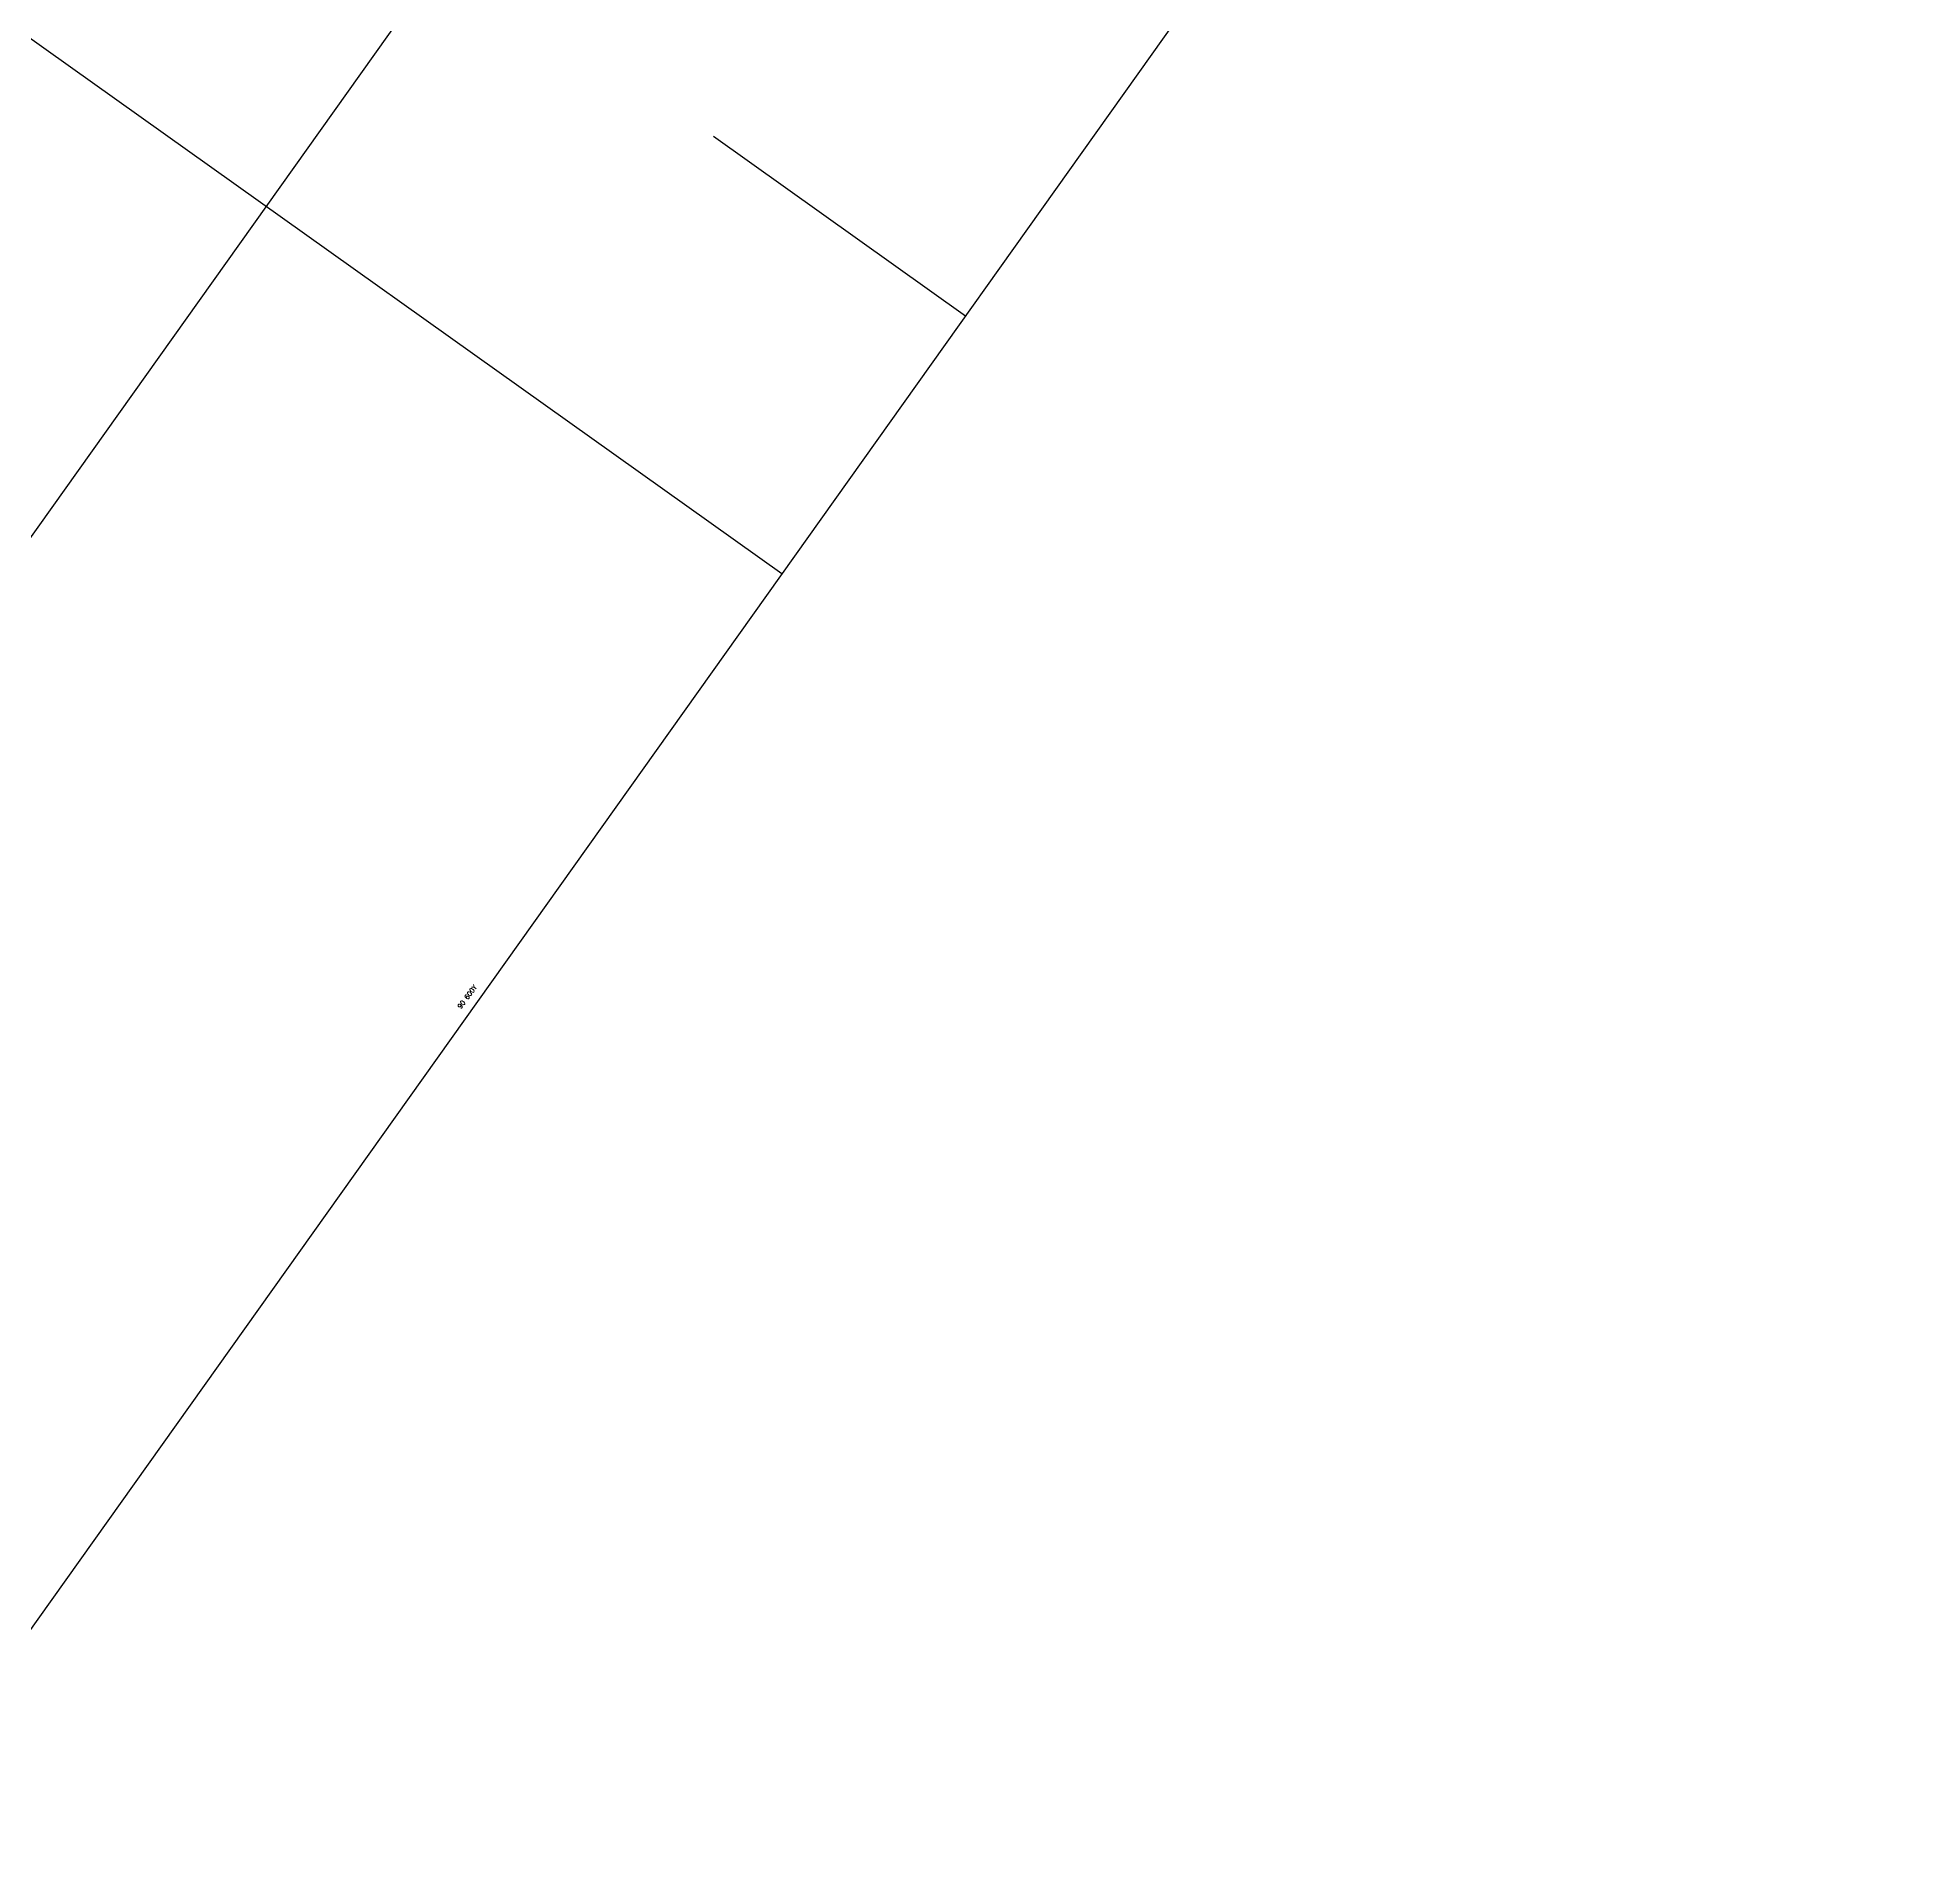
# Model space of a CAD drawing. Header units: millimetres. Extents: x -223 to 5526, y -1450 to 1963.
# Drawn here: x 2097 to 3281, y -1450 to -296 of the extents above; entities that cross this region are included whole.
import ezdxf

# ---------------------------------------------------------------- set-up
doc = ezdxf.new("R2010")
doc.units = ezdxf.units.MM
doc.header["$MEASUREMENT"] = 0
doc.layers.add('LO-GRID', color=252, linetype='CONTINUOUS')
doc.layers.add('TXT3', color=3, linetype='CONTINUOUS')
doc.styles.add('ROMANS', font='romans.shx')

msp = doc.modelspace()

# ---------------------------------------------------------------- linework, layer by layer
at = {"layer": 'LO-GRID'}
for p, q in [((612.8, 757.2), (2567.7, -635)), ((2954.8, 598.1), (1661.8, -1217.5)), ((3280.6, 366), (1987.6, -1449.6)), ((2524.5, -358.7), (2683.7, -472.1))]:
    msp.add_line(p, q, dxfattribs=at)

# ---------------------------------------------------------------- texts
at = {"layer": 'TXT3', "style": 'ROMANS'}
msp.add_text('90 600Y', height=3, rotation=53.0702, dxfattribs=at).set_placement((2364.9, -910))

doc.saveas('drawing.dxf')
